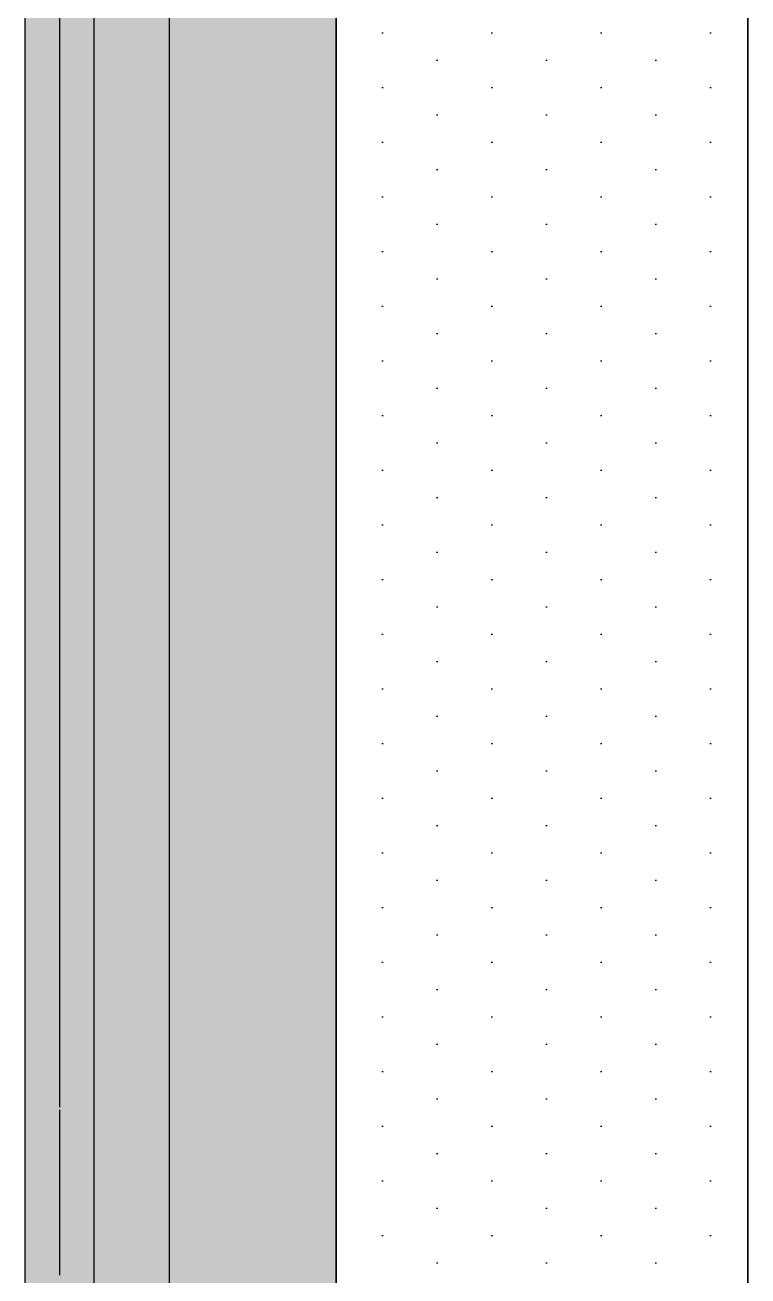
# Model space of a CAD drawing. Header units: millimetres. Extents: x 2519235 to 7246330, y 25937 to 201821.
# Drawn here: x 2744369 to 2744894, y 103753 to 104662 of the extents above; entities that cross this region are included whole.
import ezdxf

# ---------------------------------------------------------------- set-up
doc = ezdxf.new("R2010")
doc.units = ezdxf.units.MM
doc.set_wipeout_variables(frame=1)
for name, color, linetype in [('000 - CONCRETE_COL_CUT_COLOR_1', 7, 'Continuous'), ('000 - CONCRETE_COL_HATCH_', 7, 'Continuous'), ('000 - CONCRETE_COL_WIPEOUT_', 7, 'Continuous'), ('000 - CONCRETE_PRECAST_CUT_COLOR_4', 7, 'Continuous'), ('000 - EXISTING_CANOPY_MAIN_COLOR_1', 7, 'Continuous'), ('010 - ASPG_FLASHING_HATCH_', 7, 'Continuous'), ('010 - ASPG_FLASHING_MAIN_COLOR_2', 7, 'Continuous'), ('010 - ASPG_FLASHING_MAIN_COLOR_4', 7, 'Continuous'), ('010 - ASPG_FLASHING_WIPEOUT_', 7, 'Continuous'), ('_PLATE-200', 7, 'Continuous'), ('_Wall-PRECAST', 7, 'Continuous'), ('Xref-PLAN-106.940$0$_Beam', 7, 'Continuous')]:
    doc.layers.add(name, color=color, linetype=linetype)

# ---------------------------------------------------------------- blocks, each defined once
blk = doc.blocks.new('Xref-PLAN-106.940')
at = {"layer": 'Xref-PLAN-106.940$0$_Beam', "color": 7}
for p, q in [((145669.18, 10348.39), (145669.18, 6933.4)), ((145969.18, 10348.39), (145969.18, 6933.4))]:
    blk.add_line(p, q, dxfattribs=at)
blk = doc.blocks.new('A$C53fc0519')
at = {"layer": '000 - EXISTING_CANOPY_MAIN_COLOR_1', "color": 7}
for p, q in [((28150.24, -14784.82), (28150.24, -13409.11)), ((28150.24, -14906.78), (28150.24, -14786.81))]:
    blk.add_line(p, q, dxfattribs=at)
blk = doc.blocks.new('*U2092')
at = {"layer": '000 - CONCRETE_COL_HATCH_'}
h = blk.add_hatch(dxfattribs=at)
h.set_pattern_fill('AR-CONC', scale=0.04)
h.set_pattern_definition([(50, (-1000, -765886.849), (7.28738676, -0.63756342), [0.762, -8.382]), (355, (-1000, -765886.849), (-1.40973686, 7.64227381), [0.6096, -6.70562337]), (100.4514447, (-999.393, -765886.902), (5.877649884, 7.004710076), [0.64760035, -7.123609784]), (46.1842, (-1000, -765884.817), (10.84316164, -1.68169312), [1.143, -12.573]), (96.6355576, (-999.096, -765884.957), (9.49616536, 9.89704498), [0.97140093, -10.68542433]), (351.1841512, (-1000, -765884.817), (9.49616536, 9.89704498), [0.91439868, -10.05838928]), (21, (-998.984, -765885.325), (6.06457565, -4.090607927), [0.762, -8.382]), (326, (-998.984, -765885.325), (2.472081134, 7.367518645), [0.6096, -6.7056]), (71.451445, (-998.4786, -765885.666), (8.53665677, 3.276910755), [0.64760035, -7.123597504]), (37.5, (-1000, -765886.8492), (0.12354413, 3.382201555), [0, -6.62432, 0, -6.8072, 0, -6.731]), (7.5, (-1000, -765886.8492), (2.6727865, 4.007222993), [0, -3.88112, 0, -6.47192, 0, -2.5654]), (327.5, (-1002.2657, -765886.8492), (5.423623807, -0.22914976), [0, -2.54, 0, -7.9248, 0, -10.5156]), (317.5, (-1003.2817, -765886.849), (5.925167255, 1.01705964), [0, -3.302, 0, -5.26288, 0, -7.4676])])
h.paths.add_polyline_path([(0, 0), (-150, 0), (-150, 40), (-200, 40), (-200, 1865), (-150, 1865), (-150, 1905), (0, 1905)])
at = {"layer": '000 - CONCRETE_COL_CUT_COLOR_1', "color": 7, "lineweight": -2}
for points in [[(-200, 40), (-200, 1865)], [(0, 1905), (0, 0)]]:
    blk.add_lwpolyline(points, dxfattribs=at)
blk = doc.blocks.new('A$C6d15e31b')
at = {"layer": '_PLATE-200', "color": 7}
for points in [[(10250, -14069), (10250, -14269), (10050, -14269), (10050, -14069)], [(10250, -14397), (10250, -14597), (10050, -14597), (10050, -14397)], [(10250, -14725), (10250, -14925), (10050, -14925), (10050, -14725)]]:
    blk.add_lwpolyline(points, close=True, dxfattribs=at)
at = {"layer": '_Wall-PRECAST', "color": 7}
for p, q in [((9875, -13210), (9875, -15115)), ((10025, -15115), (10025, -13210)), ((9825, -15075), (9825, -13250)), ((10019, -14269), (10019, -14069)), ((10019, -14069), (10025, -14069)), ((10019, -14269), (10019, -14069)), ((10019, -14069), (10025, -14069)), ((10025, -14269), (10025, -14069)), ((10025, -14269), (10025, -14069)), ((10019, -14269), (10025, -14269)), ((10019, -14269), (10025, -14269)), ((10019, -14597), (10019, -14397)), ((10019, -14397), (10025, -14397)), ((10019, -14597), (10019, -14397)), ((10019, -14397), (10025, -14397)), ((10025, -14597), (10025, -14397)), ((10025, -14597), (10025, -14397)), ((10019, -14597), (10025, -14597)), ((10019, -14597), (10025, -14597)), ((10019, -14925), (10019, -14725)), ((10019, -14725), (10025, -14725)), ((10019, -14925), (10019, -14725)), ((10019, -14725), (10025, -14725)), ((10025, -14925), (10025, -14725)), ((10025, -14925), (10025, -14725)), ((10019, -14925), (10025, -14925)), ((10019, -14925), (10025, -14925))]:
    blk.add_line(p, q, dxfattribs=at)
at = {"color": 7}
blk.add_blockref('Xref-PLAN-106.940', (-135619.34, -23258.4), dxfattribs=at)
at = {"layer": '000 - EXISTING_CANOPY_MAIN_COLOR_1', "color": 7}
blk.add_blockref('A$C53fc0519', (-18300, -52.14), dxfattribs=at)
at = {"layer": '000 - CONCRETE_PRECAST_CUT_COLOR_4', "color": 7}
blk.add_blockref('*U2092', (10025, -15115), dxfattribs=at)
blk = doc.blocks.new('*U2954')
at = {"color": 7}
blk.add_wipeout([(0, -52), (3724, -52), (3425, -351), (0, -351)], dxfattribs=at).dxf.layer = '010 - ASPG_FLASHING_WIPEOUT_'
at = {"layer": '010 - ASPG_FLASHING_HATCH_'}
h = blk.add_hatch(dxfattribs=at)
h.set_pattern_fill('DOTS', scale=0.5)
h.set_pattern_definition([(0, (0, 0), (19.84375, 39.6875), [0, -39.6875])])
h.paths.add_polyline_path([(0, -52), (3724, -52), (3425, -351), (0, -351)])
at = {"layer": '010 - ASPG_FLASHING_MAIN_COLOR_2', "color": 7}
blk.add_lwpolyline([(0, -52), (3724, -52), (3425, -351), (0, -351)], close=True, dxfattribs=at)
at = {"color": 7}
blk.add_wipeout([(0, 69.3), (3845.3, 69.3), (3724, -52), (0, -52)], dxfattribs=at).dxf.layer = '010 - ASPG_FLASHING_WIPEOUT_'
at = {"layer": '010 - ASPG_FLASHING_HATCH_'}
h = blk.add_hatch(dxfattribs=at)
h.set_pattern_fill('DOTS', scale=0.1)
h.set_pattern_definition([(0, (0, 0), (3.96875, 7.9375), [0, -7.9375])])
h.paths.add_polyline_path([(0, 69.3), (3845.3, 69.3), (3724, -52), (0, -52)])
at = {"layer": '010 - ASPG_FLASHING_MAIN_COLOR_4', "color": 7}
blk.add_lwpolyline([(0, 69.3), (3845.3, 69.3), (3724, -52), (0, -52)], close=True, dxfattribs=at)
blk = doc.blocks.new('W-1-PP17-ENT1_REV03_20260621-000232_LOPF_FLASHING')
at = {"color": 7, "xscale": -1.000000000000001, "rotation": 90}
blk.add_blockref('*U2954', (9998.84, -12897), dxfattribs=at)

msp = doc.modelspace()

# ---------------------------------------------------------------- block references
at = {"color": 7}
msp.add_blockref('A$C6d15e31b', (2734544.161, 118712.942), dxfattribs=at)

# ---------------------------------------------------------------- next in the draw order: block references
msp.add_blockref('W-1-PP17-ENT1_REV03_20260621-000232_LOPF_FLASHING', (2734544.161, 118712.942), dxfattribs=at)

doc.saveas('drawing.dxf')
